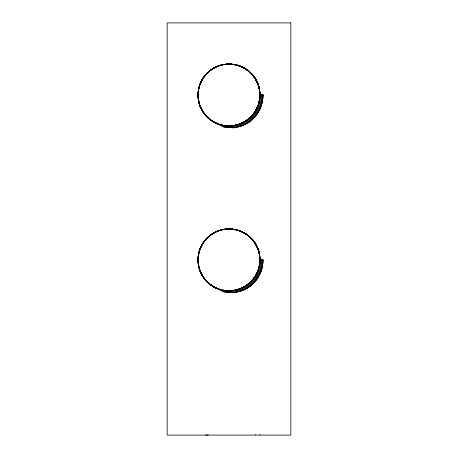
<?xml version="1.0" encoding="UTF-8"?>
<svg xmlns="http://www.w3.org/2000/svg" width="458" height="458" viewBox="0 0 458 458"><rect width="100%" height="100%" fill="white"/><g stroke="black" fill="none" stroke-linecap="round" stroke-linejoin="round"><path stroke-width="0.69" d="M226.132 125.847A31.001 30.961 -82.4 0 1 198.102 95.195L198.085 94.869A31.001 30.961 80.3 0 1 224.964 64.36M226.132 290.727A31.001 30.961 -82.4 0 1 198.102 260.075L198.085 259.749A31.001 30.961 80.3 0 1 224.964 229.24M198.085 95.035L198.085 95.012A31.001 30.961 -1.8 0 0 225.805 125.773M219.371 65.66L219.542 65.282M219.371 230.54L219.542 230.162M219.359 124.473L221.014 125.721A16.803 16.803 0 0 0 222.611 126.374L226.12 127.295A30.022 30.022 0 0 0 242.792 125.355M219.359 289.353L221.014 290.601A16.803 16.803 0 0 0 222.611 291.254L226.12 292.175A30.022 30.022 0 0 0 242.792 290.235M261.106 97.554L260.842 99.907A32.776 32.73 12.6 0 1 258.089 108.964L255.759 113.092L252.833 116.83A32.844 32.799 46.3 0 1 245.499 122.847L241.251 124.994L236.734 126.482A32.976 32.93 80 0 1 227.265 127.416L224.884 127.215M261.106 262.434L260.842 264.787A32.776 32.73 12.6 0 1 258.089 273.844L255.759 277.972L252.833 281.71A32.844 32.799 46.3 0 1 245.499 287.727L241.251 289.874L236.734 291.362A32.976 32.93 80 0 1 227.265 292.296L224.884 292.095M256.32 109.508L256.303 109.542A31.001 30.961 30.3 0 1 235.194 125.315A31.001 30.961 79.6 0 1 226.132 125.813M256.32 274.388L256.303 274.422A31.001 30.961 30.3 0 1 235.194 290.195A31.001 30.961 79.6 0 1 226.132 290.693M256.869 109.244L255.753 111.26A31.894 31.848 35.1 0 1 249.919 118.364L248.162 119.853A31.396 31.35 55.3 0 1 226.527 126.385L224.22 126.15A32.037 31.991 -77.4 0 1 219.703 125.126M259.068 110.246L257.865 112.416A34.327 34.281 35.1 0 1 251.591 120.065L249.696 121.668A33.726 33.68 55.3 0 1 246.639 123.786M256.869 274.124L255.753 276.14A31.894 31.848 35.1 0 1 249.919 283.244L248.162 284.733A31.396 31.35 55.3 0 1 226.527 291.265L224.22 291.03A32.037 31.991 -77.4 0 1 219.703 290.006M259.068 275.126L257.865 277.296A34.327 34.281 35.1 0 1 251.591 284.945L249.696 286.548A33.726 33.68 55.3 0 1 246.639 288.666M256.514 114.947L259.703 109.582A34.545 34.499 12.6 0 0 262.6 100.044L262.881 97.56A33.944 33.898 -34.6 0 0 262.955 95.064L263.001 95.041A32.97 32.97 0 0 0 262.966 94.543M256.514 279.827L259.703 274.462A34.545 34.499 12.6 0 0 262.6 264.924L262.881 262.44A33.944 33.898 -34.6 0 0 262.955 259.944L259.915 259.915A31.001 30.961 -86.1 0 0 229 228.966L228.88 229A31.001 30.961 7.6 0 0 198.188 257.047A31.001 30.961 3.9 0 0 227.586 290.79A31.001 30.961 3.9 0 0 260.018 259.915A31.001 30.961 4.2 0 1 198.606 265.972M254.167 117.866L255.782 115.96M254.167 282.746L255.782 280.84M249.69 121.41L251.579 119.819A34.155 34.11 35.1 0 0 257.82 112.21L259.016 110.046A33.577 33.531 -12.1 0 0 262.589 94.537M249.69 286.29L251.579 284.699A34.155 34.11 35.1 0 0 257.82 277.09L259.016 274.926A33.577 33.531 -12.1 0 0 262.583 260.659M250.56 120.208L248.654 121.725A33.72 33.674 57.6 0 1 240.072 126.311L237.748 127.055A33.222 33.176 77.9 0 1 232.962 128M250.56 285.088L248.654 286.605A33.72 33.674 57.6 0 1 240.072 291.191L237.748 291.935A33.222 33.176 77.9 0 1 232.962 292.88M262.978 259.938L259.915 259.915A31.001 30.961 0.4 0 1 259.783 262.783M229.063 125.95L229.16 125.95A31.001 30.961 7.6 0 0 259.812 97.903M229.023 125.95L229 125.95A31.001 30.961 88.2 0 0 259.738 98.23M259.738 263.11A31.001 30.961 88.2 0 1 229 290.859L229.16 290.83A31.001 30.961 7.6 0 0 259.812 262.783M231.868 64.223A31.001 30.961 -82.4 0 1 259.898 94.875L262.995 95.052L259.915 95.035A31.001 30.961 -86.1 0 0 229 64.086L228.857 64.12A31.001 30.961 7.6 0 0 198.188 92.167A31.001 30.961 3.9 0 0 227.586 125.91A31.001 30.961 3.9 0 0 260.018 95.035A31.001 30.961 4.2 0 1 198.606 101.092M258.381 84.696L259.073 86.883M258.381 249.576L259.073 251.763M259.915 94.875L259.915 95.035A31.001 30.961 -1 0 0 259.354 89.161M259.915 434.842L259.915 435.1A31.001 1.643 0 0 0 259.863 434.945M229 290.91A31.001 30.961 -86.1 0 1 222.788 229.55M229 126.03A31.001 30.961 -86.1 0 1 222.788 64.67M242.82 125.423A32.741 32.741 0 0 0 262.932 95.035L259.915 95.035A31.001 30.961 0.4 0 1 259.783 97.903M198.56 100.915A31.001 30.961 -15 0 0 259.984 95.201A31.001 30.961 -23.6 0 1 199.997 105.97M198.709 101.229A31.001 30.961 -10.4 0 1 198.222 92.167M235.177 125.337A31.001 30.961 1.7 0 0 259.915 95.035A31.001 30.961 -10.4 0 0 259.291 88.841M234.88 125.418A31.001 30.961 75 0 0 259.892 95.035A31.001 30.961 -2.3 0 0 240.977 66.553A31.001 30.961 -67.8 0 0 223.126 64.692A31.001 30.961 -84.8 0 1 232.195 64.286A31.001 30.961 -1.7 0 1 259.915 95.035A31.001 30.961 5.2 0 1 259.749 98.23M198.262 91.84A31.001 30.961 88.2 0 1 229 64.091L229.166 64.12A31.001 30.961 -2.8 0 1 259.949 95.035A31.001 30.961 26.2 0 1 256.194 109.754A31.001 30.961 75 0 1 234.874 125.4A31.001 30.961 -84.8 0 1 225.805 125.784M200.077 105.941A31.001 30.961 5.2 0 1 198.251 91.835M198.016 94.869A31.001 30.961 -15 0 1 259.44 89.144A31.001 30.961 -12.9 0 0 224.97 64.406A31.064 31.018 84.5 0 1 250.268 72.387M198.005 95.035A31.001 30.961 3.9 0 1 259.365 88.823M228.834 126.019A31.001 30.961 75 0 1 223.109 64.595M222.806 64.744A31.001 30.961 79.6 0 1 231.868 64.257M251.883 74.001A31.064 31.018 84.5 0 1 252.644 74.854L254.076 76.641A31.654 31.608 -32.4 0 1 258.18 84.157M260.196 94.812A31.213 31.173 -12.1 0 1 256.846 109.233M259.217 87.432A31.213 31.173 -12.1 0 1 259.486 88.549M261.175 95.184A32.134 32.089 -34.7 0 1 261.083 97.554M224.294 127.135A32.478 32.432 -79.6 0 1 223.115 126.946M262.022 94.342A33.606 33.56 -10 0 1 261.999 96.775L261.799 99.197A33.085 33.039 10.4 0 1 250.543 120.185M262.652 94.697A33.652 33.606 -12.1 0 1 259.045 110.235M250.543 121.313A34.533 34.487 46.3 0 1 249.564 122.086M262.944 94.795A34.545 34.499 -10 0 1 262.903 96.672L262.697 99.163A33.915 33.869 10.4 0 1 251.167 120.677M249.69 121.404A33.468 33.417 55.4 0 1 241.137 126.248M262.932 259.915A32.741 32.741 0 0 1 242.82 290.303M198.56 265.795A31.001 30.961 -15 0 0 259.984 260.081A31.001 30.961 -23.6 0 1 199.997 270.85M198.709 266.109A31.001 30.961 -10.4 0 1 198.222 257.047M235.177 290.217A31.001 30.961 1.7 0 0 259.915 259.915L259.915 259.795A31.001 30.961 -82.4 0 0 231.868 229.103M234.88 290.298A31.001 30.961 75 0 0 259.892 259.915A31.001 30.961 -1 0 0 259.354 254.041M198.262 256.72A31.001 30.961 88.2 0 1 229 228.971L229.166 229A31.001 30.961 -2.8 0 1 259.949 259.915A31.001 30.961 5.2 0 1 259.749 263.11M200.077 270.821A31.001 30.961 5.2 0 1 198.251 256.715M198.016 259.749A31.001 30.961 -15 0 1 259.44 254.024A31.001 30.961 -12.9 0 0 224.97 229.286A31.064 31.018 84.5 0 1 250.268 237.267M225.805 290.653A31.001 30.961 -1.8 0 1 198.056 259.915M225.805 290.664A31.001 30.961 -84.8 0 0 234.874 290.263A31.001 30.961 75 0 0 256.171 274.634A31.001 30.961 26.2 0 0 259.909 259.915A31.001 30.961 -10.4 0 0 259.291 253.721M198.005 259.915A31.001 30.961 3.9 0 1 259.365 253.703M228.834 290.899A31.001 30.961 75 0 1 223.109 229.475M222.806 229.624A31.001 30.961 79.6 0 1 231.868 229.137M251.883 238.881A31.064 31.018 84.5 0 1 252.644 239.734L254.076 241.521A31.654 31.608 -32.4 0 1 258.18 249.037M260.196 259.692A31.213 31.173 -12.1 0 1 256.846 274.113M259.217 252.312A31.213 31.173 -12.1 0 1 259.486 253.429M261.175 260.064A32.134 32.089 -34.7 0 1 261.083 262.434M224.294 292.015A32.478 32.432 -79.6 0 1 223.115 291.826M262.033 259.829A33.606 33.56 -10 0 1 261.999 261.655L261.799 264.077A33.085 33.039 10.4 0 1 250.543 285.065M262.64 260.814A33.652 33.606 -12.1 0 1 259.045 275.115M250.543 286.193A34.533 34.487 46.3 0 1 249.564 286.966M262.944 259.675A34.545 34.499 -10 0 1 262.903 261.552L262.697 264.043A33.915 33.869 10.4 0 1 251.167 285.557M249.69 286.284A33.468 33.417 55.4 0 1 241.137 291.128M205.505 435.094A31.001 1.162 -2.2 0 1 208.333 434.877M255.764 434.739A31.001 1.626 0.4 0 1 255.364 434.774M259.915 259.915L259.915 259.938A31.001 30.961 -1.7 0 0 232.212 229.143A31.001 30.961 -84.8 0 0 223.126 229.567A31.001 30.961 -67.8 0 1 240.982 231.41A31.001 30.961 -2.3 0 1 259.932 259.915M290.83 22.9L167.17 22.9L167.17 435.1L290.83 435.1L290.83 22.9M211.201 285.191A30.915 30.915 0 0 0 259.789 262.692A30.915 30.915 0 0 0 216.01 231.863A30.915 30.915 0 0 0 211.201 285.191M211.201 120.311A30.915 30.915 0 0 0 259.789 97.812A30.915 30.915 0 0 0 216.01 66.983A30.915 30.915 0 0 0 211.201 120.311"/></g></svg>
